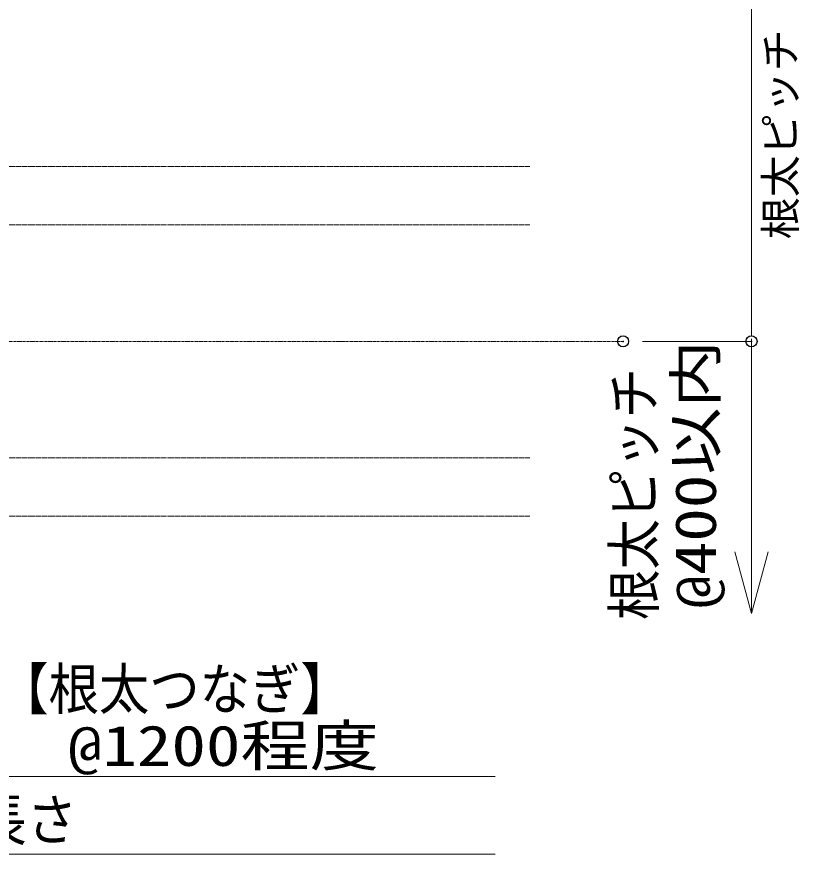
# Model space of a CAD drawing. Units: millimetres, scale not verified. Extents: x -12715 to 12220, y -3398 to 4210.
# Drawn here: x -3033.3 to -2831.9, y 2923 to 3138.5 of the extents above; entities that cross this region are included whole.
import ezdxf
from ezdxf.enums import TextEntityAlignment as Align

# ---------------------------------------------------------------- set-up
doc = ezdxf.new("R2010")
doc.units = ezdxf.units.MM
doc.header["$LTSCALE"] = 5.7
doc.header["$PDMODE"] = 32
doc.header["$PDSIZE"] = 2.85
doc.linetypes.add('CHAIN1', pattern=[8, 5, -1, 1, -1])
doc.linetypes.add('DASHED1', pattern=[1.8, 1.2, -0.6])
for name, color, linetype, lineweight in [('0-3_寸法', 7, 'Continuous', 9), ('0-5_根太', 4, 'Continuous', 9), ('0-7_0', 7, 'Continuous', 9)]:
    doc.layers.add(name, color=color, linetype=linetype, lineweight=lineweight)
doc.layers.add('0-8_DEFPOINTS', color=7, linetype='Continuous')
doc.styles.add('Osaka', font='')
doc.styles.add('ＭＳ ゴシック', font='')
doc.styles.get('Osaka').set_extended_font_data('Osaka')
doc.styles.get('ＭＳ ゴシック').set_extended_font_data('MS Gothic')

# ---------------------------------------------------------------- blocks, each defined once
blk = doc.blocks.new('_DOT')
at = {"layer": '0-7_0'}
for p, q in [((-20, 0), (-40, 0)), ((-10, 0), (10, 0))]:
    blk.add_line(p, q, dxfattribs=at)
blk = doc.blocks.new('グループ-322-1')
at = {"layer": '0-5_根太', "linetype": 'DASHED1'}
for p, q in [((-148038.6, 7198.7), (-126754.2, 7198.7)), ((-148038.6, 6598.7), (-126754.2, 6598.7)), ((-148038.6, 4198.7), (-126754.2, 4198.7)), ((-148038.6, 3598.7), (-126754.2, 3598.7))]:
    blk.add_line(p, q, dxfattribs=at)
at = {"layer": '0-5_根太', "linetype": 'CHAIN1'}
blk.add_line((-159793.2, 5398.7), (-125793.2, 5398.7), dxfattribs=at)

msp = doc.modelspace()

# ---------------------------------------------------------------- linework, layer by layer
at = {"layer": '0-3_寸法'}
for p, q in [((-2844.208, 3262.464), (-2844.208, 3057.471)), ((-2872.244, 3054.968), (-2844.208, 3054.968))]:
    msp.add_line(p, q, dxfattribs=at)
at = {"layer": '0-3_寸法', "color": 4}
for p, q in [((-2844.208, 3054.968), (-2844.208, 2984.968)), ((-2910.156, 2943), (-3074.268, 2943)), ((-2910.156, 2923), (-3171.765, 2923))]:
    msp.add_line(p, q, dxfattribs=at)
msp.add_lwpolyline([(-2839.954, 3000.843), (-2844.208, 2984.968), (-2848.461, 3000.843)], dxfattribs=at)
at = {"layer": '0-8_DEFPOINTS'}
for p in [(-2877.244, 3054.968), (-2844.208, 3054.968)]:
    msp.add_point(p, dxfattribs=at)

# ---------------------------------------------------------------- block references
at = {"layer": '0-3_寸法', "xscale": 0.06259308, "yscale": 0.06259308, "rotation": 270}
msp.add_blockref('_DOT', (-2844.208, 3054.968), dxfattribs=at)
at = {"layer": '0-5_根太', "xscale": 0.025, "yscale": 0.025}
msp.add_blockref('グループ-322-1', (267.586, 2920), dxfattribs=at)

# ---------------------------------------------------------------- texts
at = {"layer": '0-3_寸法', "style": 'Osaka'}
msp.add_text('根太ピッチ', height=7.918, rotation=90, dxfattribs=at).set_placement((-2830.432, 3081.268), align=Align.BOTTOM_LEFT)
at = {"layer": '0-3_寸法', "color": 4, "style": 'ＭＳ ゴシック'}
for s, width, p in [('@400以内', 1.2, (-2850.174, 2986.194)), ('根太ピッチ', 0.9, (-2866.016, 2983.305))]:
    msp.add_text(s, height=10.56, rotation=90, dxfattribs=dict(at, width=width)).set_placement(p, align=Align.BOTTOM_LEFT)
for s, height, width, p in [('【根太つなぎ】', 10.56, 0.9, (-3038.078, 2957.085)), ('@1200程度', 10.45, 1.25, (-3020.15, 2942.582)), ('根太長さ', 10.56, 0.9, (-3069.624, 2923.415))]:
    msp.add_text(s, height=height, dxfattribs=dict(at, width=width)).set_placement(p, align=Align.BOTTOM_LEFT)

doc.saveas('drawing.dxf')
